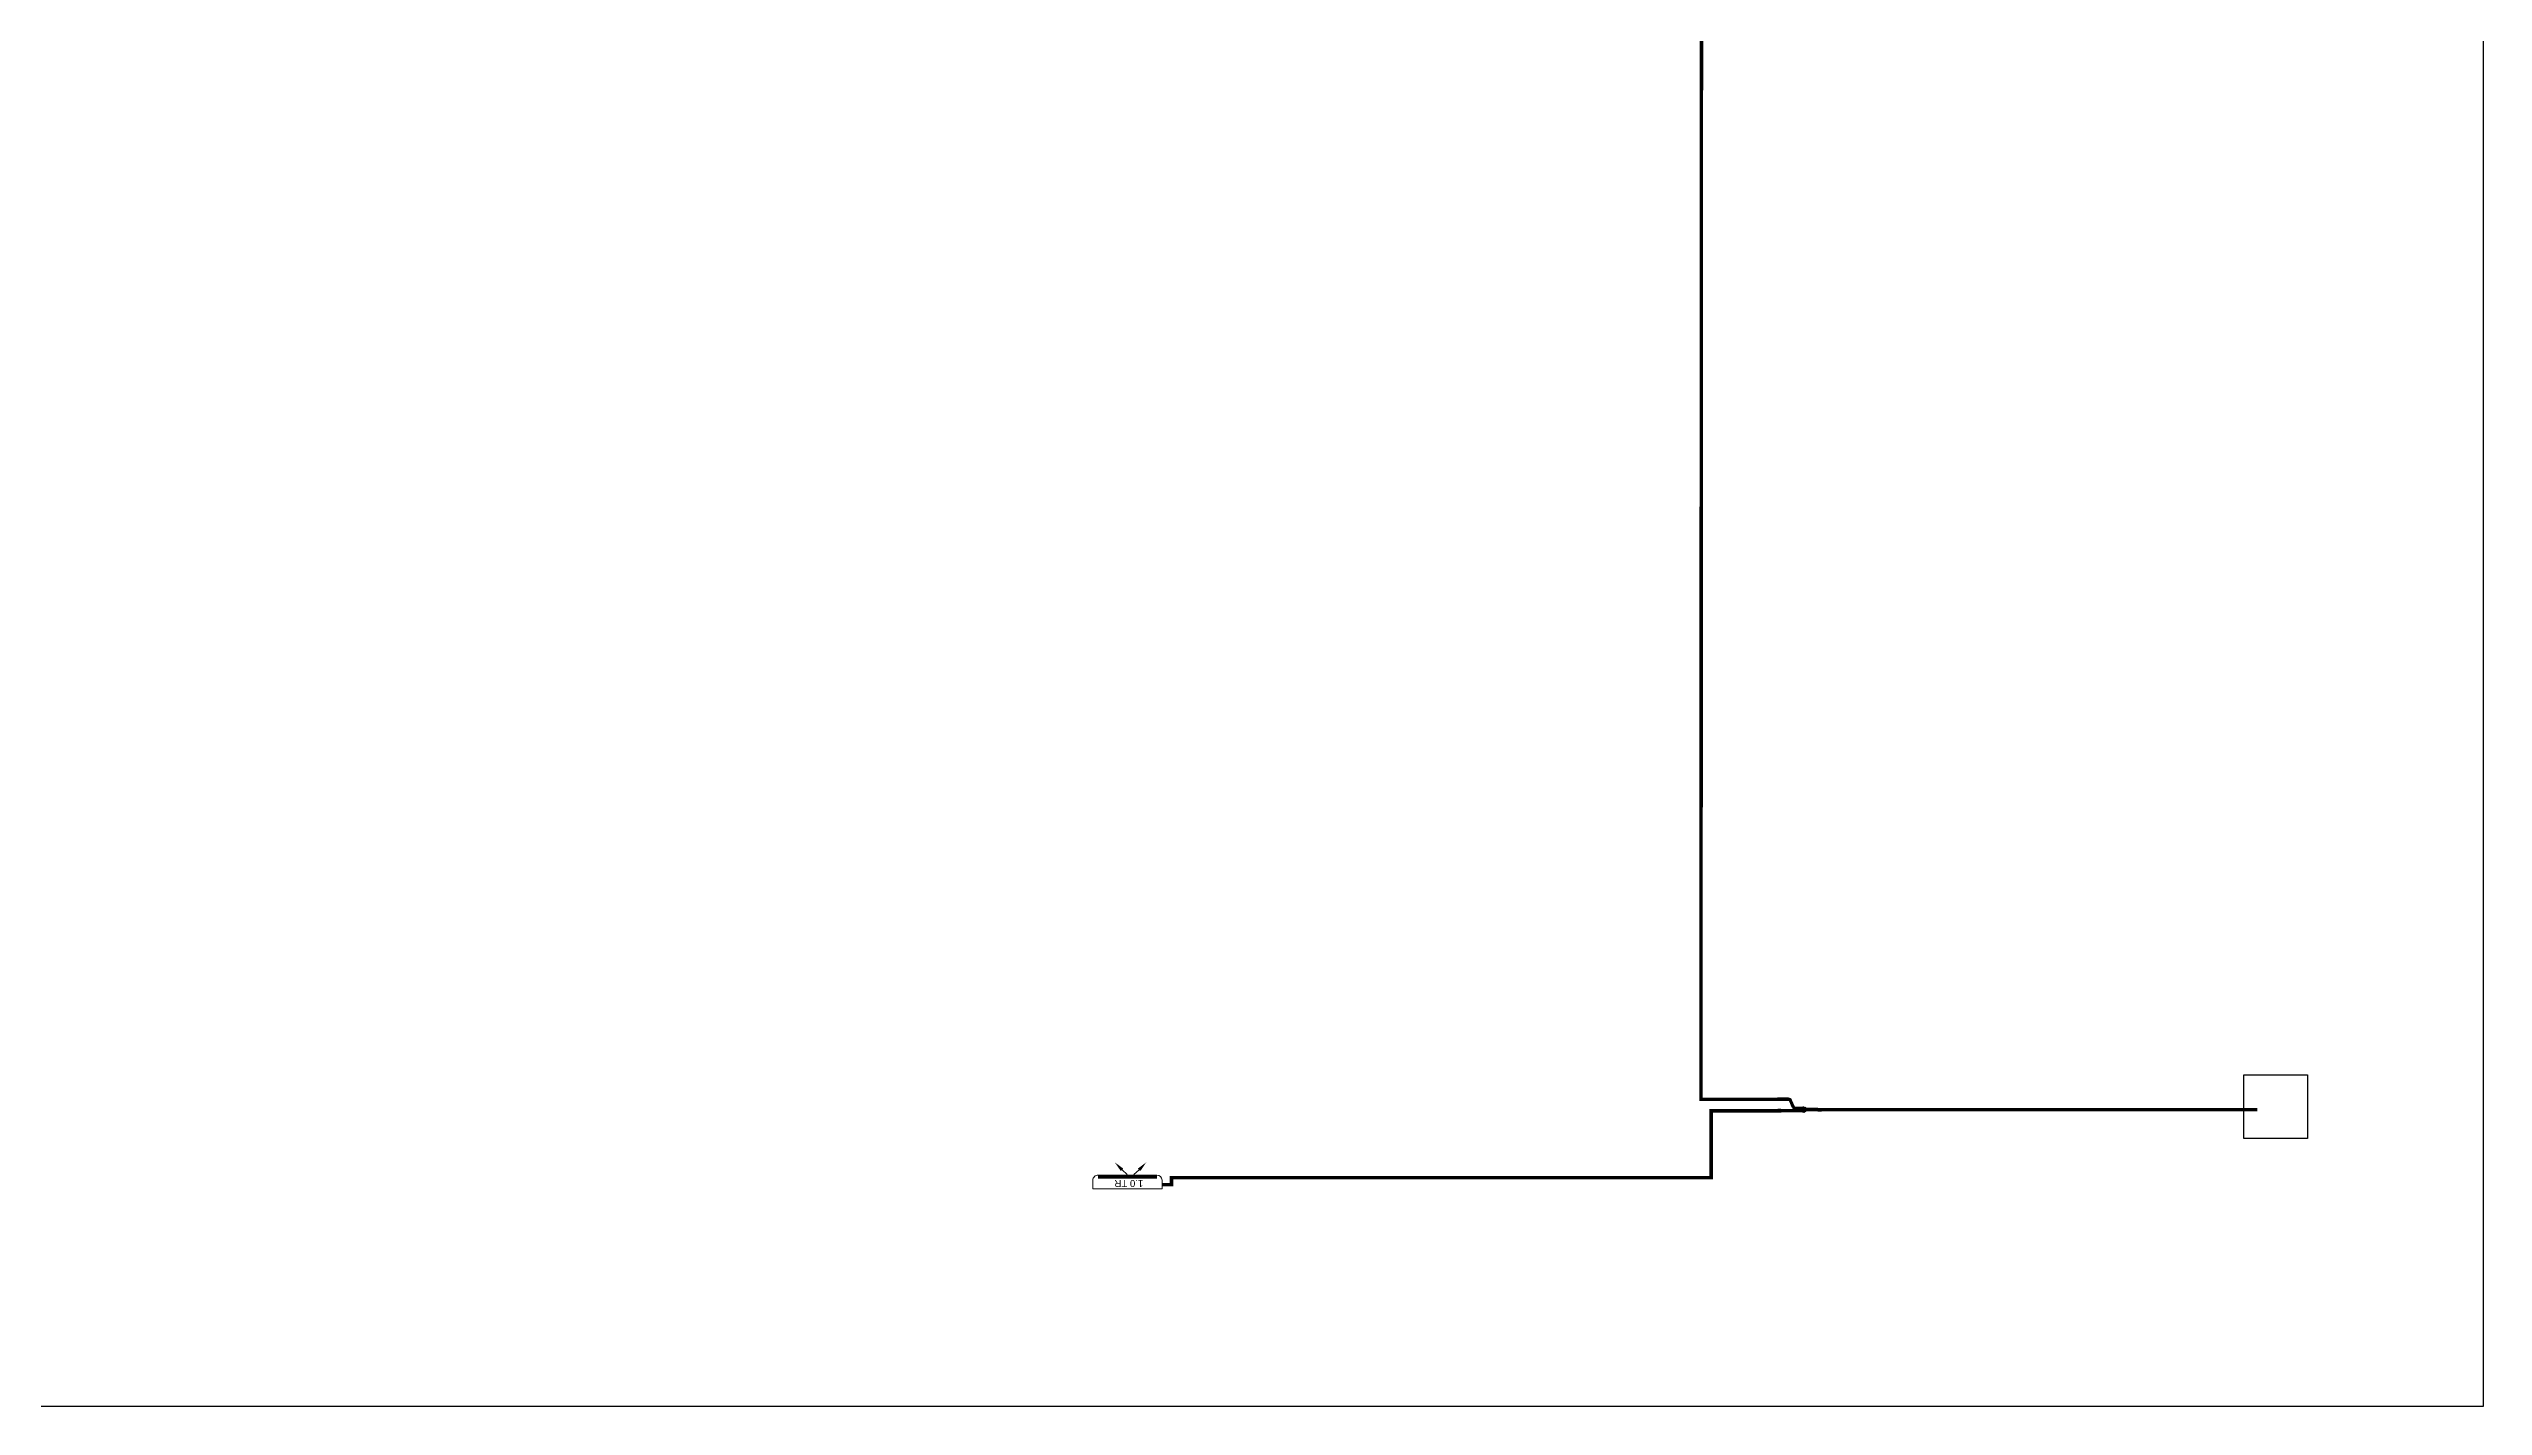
# Model space of a CAD drawing. Header units: millimetres. Extents: x -81374 to 485233, y -39075 to 157313.
# Drawn here: x 172139 to 207189, y -5948 to 13610 of the extents above; entities that cross this region are included whole.
import ezdxf

# ---------------------------------------------------------------- set-up
doc = ezdxf.new("R2010")
doc.units = ezdxf.units.MM
for name, color, linetype in [('M HVAC HIGH WALL UNIT', 3, 'Continuous'), ('M HVAC VRV REFNET', 3, 'Continuous'), ('M-HVAC SPIRAL DUCT', 150, 'Continuous'), ('M-HVAC VRV PIPE', 152, 'Continuous')]:
    doc.layers.add(name, color=color, linetype=linetype)
doc.layers.add('TAB', color=4, linetype='Continuous', lineweight=5)
doc.styles.get("Standard").update_dxf_attribs({"font": 'arial.ttf'})

# ---------------------------------------------------------------- blocks, each defined once
blk = doc.blocks.new('1.0')
at = {"layer": 'M HVAC HIGH WALL UNIT', "lineweight": 5}
for p, q in [((18091, 5697), (19086, 5697)), ((18091, 5697), (18091, 5572)), ((19086, 5697), (19086, 5572)), ((18166, 5497), (19012, 5497))]:
    blk.add_line(p, q, dxfattribs=at)
at = {"layer": 'M HVAC HIGH WALL UNIT', "color": 8, "lineweight": 5}
for p, q in [((18166, 5541), (19012, 5541)), ((18166, 5532), (19012, 5532)), ((18166, 5522), (19012, 5522)), ((18166, 5513), (19012, 5513)), ((18166, 5504), (19012, 5504))]:
    blk.add_line(p, q, dxfattribs=at)
at = {"layer": 'M HVAC HIGH WALL UNIT', "color": 7, "lineweight": 5}
for p, q in [((18421, 5421), (18495, 5487)), ((18667, 5421), (18594, 5487))]:
    blk.add_line(p, q, dxfattribs=at)
at = {"layer": 'M HVAC HIGH WALL UNIT', "lineweight": 5}
for centre, start, end in [((18166, 5572), 180, 270), ((19012, 5572), 270, 0)]:
    blk.add_arc(centre, 74.6, start, end, dxfattribs=at)
at = {"layer": 'M HVAC HIGH WALL UNIT', "color": 7, "lineweight": 5}
for points in [[(18439, 5404), (18403, 5439), (18318, 5314)], [(18649, 5404), (18685, 5439), (18771, 5314)]]:
    blk.add_solid(points, dxfattribs=at)
at = {"layer": 'M HVAC HIGH WALL UNIT', "color": 7}
blk.add_text('1.0 TR', height=99.5, dxfattribs=at).set_placement((18360, 5569))
blk = doc.blocks.new('logo')
at = {"layer": 'TAB', "color": 5, "linetype": 'Continuous'}
for p, q in [((87369, 2675), (87798, 3500)), ((89368, 5545), (89667, 6261)), ((90541, 1008), (90844, 1756)), ((92676, 3852), (93052, 4579))]:
    blk.add_line(p, q, dxfattribs=at)
at = {"layer": 'TAB', "color": 6, "linetype": 'Continuous'}
for p, q in [((88694, 4323), (88662, 4550)), ((88670, 3692), (88694, 4323)), ((88953, 3425), (89927, 3513)), ((88975, 3734), (89869, 3823)), ((90650, 3148), (90445, 2696)), ((90729, 2574), (90960, 3085)), ((90768, 3389), (91465, 4516)), ((90960, 3085), (91681, 3238)), ((91681, 3238), (91830, 2671)), ((91755, 4451), (92035, 3071)), ((92035, 3071), (92161, 2704))]:
    blk.add_line(p, q, dxfattribs=at)
at = {"layer": 'TAB', "color": 5, "linetype": 'Continuous'}
for centre, radius, start, end in [((89897, 3633), 2703, 200.7711868, 283.7907864), ((89897, 3633), 2653, 199.7990468, 284.5750261), ((89897, 3633), 2553, 197.6880705, 286.2627866), ((89897, 3633), 2453, 195.3140344, 288.1336099), ((89897, 3633), 2303, 191.1085637, 291.3655311), ((89897, 3633), 2103, 183.6424645, 296.77277), ((90293, 3273), 2653, 18.4153728, 107.8651195), ((90293, 3273), 2803, 21.3205727, 105.3439553), ((90293, 3273), 2903, 23.028427, 103.8490277), ((90293, 3273), 3003, 24.5854263, 102.4787541), ((90293, 3273), 3053, 25.3141359, 101.8351835)]:
    blk.add_arc(centre, radius, start, end, dxfattribs=at)
at = {"layer": 'TAB', "color": 5, "linetype": 'Continuous', "lineweight": 53}
blk.add_arc((90293, 3273), 2453, 13.6346473, 112.1421063, dxfattribs=at)
at = {"layer": 'TAB', "color": 6, "linetype": 'Continuous'}
for points in [[(89731, 2687), (89766, 2691), (89831, 2703), (89917, 2707), (89978, 2691), (90030, 2647), (90048, 2547), (90032, 2476), (90006, 2447), (89941, 2409), (89886, 2398), (89762, 2388), (89619, 2378), (89465, 2374), (89323, 2372), (89134, 2384), (89030, 2394), (88943, 2414), (88870, 2440), (88799, 2475), (88741, 2532), (88705, 2594), (88680, 2663), (88666, 2743), (88650, 2839), (88640, 2957), (88639, 3073), (88642, 3200), (88645, 3331), (88653, 3449), (88655, 3501), (88636, 3541), (88633, 3578), (88646, 3630), (88657, 3655), (88669, 3665), (88670, 3692)], [(89987, 4420), (90057, 4411), (90117, 4437), (90155, 4477), (90175, 4523), (90180, 4566), (90179, 4617), (90153, 4672), (90129, 4700), (90101, 4713), (90055, 4728), (89993, 4746), (89888, 4769), (89778, 4785), (89458, 4804), (89224, 4776), (89103, 4760), (88970, 4724), (88916, 4717), (88884, 4745), (88766, 4748), (88700, 4715), (88671, 4674), (88665, 4633), (88662, 4546)], [(88953, 3425), (88953, 3324), (88943, 3097), (88947, 2888)], [(88947, 2888), (88966, 2761), (88994, 2711), (89039, 2693), (89100, 2686), (89560, 2687), (89731, 2687)], [(89869, 3823), (89925, 3824), (89966, 3815), (90028, 3782), (90058, 3731), (90072, 3676), (90070, 3624), (90055, 3582), (90040, 3563), (90015, 3542), (89989, 3528), (89964, 3520), (89940, 3515), (89927, 3513)], [(90729, 2574), (90686, 2520), (90605, 2484), (90516, 2496), (90450, 2556), (90432, 2619), (90445, 2696)], [(91465, 4516), (91595, 4620), (91670, 4595), (91717, 4541), (91755, 4451)], [(91830, 2671), (91889, 2557), (91969, 2479), (92082, 2486), (92150, 2539), (92178, 2620), (92169, 2674), (92161, 2705)]]:
    blk.add_spline(points, degree=3, dxfattribs=at)
for points, knots in [([(88992, 4405), (88993, 4375), (88999, 4259), (88999, 4086), (88983, 3911), (88986, 3805), (88978, 3755), (88975, 3734)], [0, 0, 0, 0, 78.588582871, 349.020812658, 516.737990887, 605.733923597, 668.187659958, 668.187659958, 668.187659958, 668.187659958]), ([(88992, 4405), (89091, 4430), (89252, 4470), (89489, 4490), (89725, 4484), (89892, 4443), (89989, 4419)], [6.5327274, 6.5327274, 6.5327274, 6.5327274, 311.936938896, 503.532668483, 718.402975154, 1016.639130565, 1016.639130565, 1016.639130565, 1016.639130565]), ([(90650, 3148), (90643, 3163), (90616, 3214), (90625, 3315), (90704, 3368), (90750, 3383), (90768, 3389)], [0, 0, 0, 0, 50.493694638, 173.079558099, 260.213119816, 317.85517104, 317.85517104, 317.85517104, 317.85517104])]:
    blk.add_open_spline(points, degree=3, knots=knots, dxfattribs=at)
blk = doc.blocks.new('KJHH')
at = {"layer": 'M HVAC VRV REFNET', "ltscale": 1000}
h = blk.add_hatch(color=40, dxfattribs=at)
h.set_gradient(color1=(240, 221, 15), one_color=1, tint=1, name='CURVED')
h.paths.add_polyline_path([(12, 634), (-18, 634), (-20, 629), (15, 629)])
h = blk.add_hatch(color=40, dxfattribs=at)
h.set_gradient(color1=(240, 221, 15), one_color=1, tint=1, name='CYLINDER')
h.paths.add_polyline_path([(15, 629), (-20, 629), (-20, 582), (15, 582)])
h = blk.add_hatch(color=40, dxfattribs=at)
h.set_gradient(color1=(240, 221, 15), one_color=1, tint=1, name='INVHEMISPHERICAL')
h.paths.add_polyline_path([(15, 582), (-20, 582), (-18, 577), (12, 577)])
h = blk.add_hatch(color=40, dxfattribs=at)
h.set_gradient(color1=(240, 221, 15), one_color=1, tint=1, name='CYLINDER')
h.paths.add_polyline_path([(12, 577), (-18, 577), (-18, 274), (12, 274)])
h = blk.add_hatch(color=40, dxfattribs=at)
h.set_gradient(color1=(240, 221, 15), one_color=1, tint=1, name='CYLINDER')
h.paths.add_polyline_path([(47, 372), (17, 372), (17, 274), (47, 274)])
h.paths.add_polyline_path([(47, 274), (17, 274), (15, 269), (50, 269)])
h = blk.add_hatch(color=40, dxfattribs=at)
h.set_gradient(color1=(240, 221, 15), one_color=1, tint=1, name='INVSPHERICAL')
h.paths.add_polyline_path([(48, 417, 0.299125), (17, 372), (47, 372, -0.299125), (60, 390)])
h = blk.add_hatch(color=40, dxfattribs=at)
h.set_gradient(color1=(240, 221, 15), one_color=1, tint=1, name='SPHERICAL')
h.paths.add_polyline_path([(149, 429), (137, 456), (48, 417), (60, 390)])
h = blk.add_hatch(color=40, dxfattribs=at)
h.set_gradient(color1=(240, 221, 15), one_color=1, tint=1, name='SPHERICAL')
h.paths.add_polyline_path([(179, 475), (149, 475, -0.299125), (137, 456), (149, 429, 0.299125)])
h = blk.add_hatch(color=40, dxfattribs=at)
h.set_gradient(color1=(240, 221, 15), one_color=1, tint=1, name='HEMISPHERICAL')
h.paths.add_polyline_path([(179, 634), (149, 634), (147, 629), (182, 629)])
h = blk.add_hatch(color=40, dxfattribs=at)
h.set_gradient(color1=(240, 221, 15), one_color=1, tint=1, name='CYLINDER')
h.paths.add_polyline_path([(182, 629), (147, 629), (147, 582), (182, 582)])
h = blk.add_hatch(color=40, dxfattribs=at)
h.set_gradient(color1=(240, 221, 15), one_color=1, tint=1, name='INVCYLINDER')
h.paths.add_polyline_path([(182, 582), (147, 582), (149, 577), (179, 577)])
h = blk.add_hatch(color=40, dxfattribs=at)
h.set_gradient(color1=(240, 221, 15), one_color=1, tint=1, name='CYLINDER')
h.paths.add_polyline_path([(179, 577), (149, 577), (149, 475), (179, 475)])
h = blk.add_hatch(color=40, dxfattribs=at)
h.set_gradient(color1=(240, 221, 15), one_color=1, tint=1, name='INVCURVED')
h.paths.add_polyline_path([(15, 269), (-20, 269), (-20, 254), (15, 254)])
h.paths.add_polyline_path([(12, 274), (-18, 274), (-20, 269), (15, 269)])
h = blk.add_hatch(color=40, dxfattribs=at)
h.set_gradient(color1=(240, 221, 15), one_color=1, tint=1, name='INVCYLINDER')
edge = h.paths.add_edge_path()
edge.add_ellipse((21, 254), major_axis=(20.7, 20.7), ratio=1, start_angle=284.8438, end_angle=315)
edge.add_line((50, 254), (20, 254))
edge.add_line((20, 254), (-20, 254))
edge.add_ellipse((9, 254), major_axis=(-20.7, 20.7), ratio=1, start_angle=45, end_angle=75.1562)
edge.add_arc((15, 177), 69.1, 63.3132, 116.6868, ccw=False)
h = blk.add_hatch(color=40, dxfattribs=at)
h.set_gradient(color1=(240, 221, 15), one_color=1, tint=1, name='INVSPHERICAL')
h.paths.add_polyline_path([(46, 239, 0.23719), (-16, 239), (0, 216), (3, 216), (3, 216), (27, 216), (27, 216), (30, 216)])
h = blk.add_hatch(color=40, dxfattribs=at)
h.set_gradient(color1=(240, 221, 15), one_color=1, tint=1, name='CYLINDER')
h.paths.add_polyline_path([(33, 105), (-2, 105), (-2, 57), (33, 57)])
h.paths.add_polyline_path([(30, 216), (27, 216), (27, 216), (3, 216), (3, 216), (0, 216), (0, 110), (30, 110)])
h = blk.add_hatch(color=40, dxfattribs=at)
h.set_gradient(color1=(240, 221, 15), one_color=1, tint=1)
h.paths.add_polyline_path([(30, 110), (0, 110), (-2, 105), (33, 105)])
h = blk.add_hatch(color=40, dxfattribs=at)
h.set_gradient(color1=(240, 221, 15), one_color=1, tint=1)
h.paths.add_polyline_path([(33, 57), (-2, 57), (0, 52), (30, 52)])
h = blk.add_hatch(color=40, dxfattribs=at)
h.set_gradient(color1=(240, 221, 15), one_color=1, tint=1, name='CYLINDER')
h.paths.add_polyline_path([(30, 52), (0, 52), (0, 0, -0.134882), (30, 0)])
h = blk.add_hatch(color=40, dxfattribs=at)
h.set_gradient(color1=(240, 221, 15), one_color=1, tint=1, name='INVHEMISPHERICAL')
h.paths.add_polyline_path([(50, 269), (15, 269), (15, 254), (50, 254)])
at = {"layer": 'M HVAC VRV REFNET', "color": 230, "ltscale": 1000}
for p, q in [((-20, 629), (-18, 634)), ((-20, 582), (-20, 629)), ((-20, 629), (15, 629)), ((-20, 582), (15, 582)), ((-18, 577), (-20, 582)), ((-18, 634), (12, 634)), ((-18, 274), (-18, 577)), ((-18, 577), (12, 577)), ((-18, 577), (12, 577)), ((15, 629), (12, 634)), ((12, 577), (15, 582)), ((12, 274), (12, 577)), ((15, 582), (15, 629)), ((17, 274), (17, 372)), ((47, 372), (17, 372)), ((47, 274), (47, 372)), ((48, 417), (137, 456)), ((60, 390), (48, 417)), ((60, 390), (149, 429)), ((137, 456), (149, 429)), ((147, 629), (149, 634)), ((147, 582), (147, 629)), ((147, 629), (182, 629)), ((147, 582), (182, 582)), ((149, 577), (147, 582)), ((149, 634), (179, 634)), ((149, 475), (149, 577)), ((149, 577), (179, 577)), ((149, 577), (179, 577)), ((149, 475), (179, 475)), ((182, 629), (179, 634)), ((179, 577), (182, 582)), ((179, 475), (179, 577)), ((182, 582), (182, 629)), ((-20, 269), (-18, 274)), ((-20, 254), (-20, 269)), ((-20, 269), (15, 269)), ((50, 254), (-20, 254)), ((-20, 254), (10, 254)), ((-20, 254), (15, 254)), ((-18, 274), (12, 274)), ((-18, 274), (12, 274)), ((0, 216), (-16, 239)), ((-2, 105), (0, 110)), ((-2, 105), (33, 105)), ((-2, 57), (-2, 105)), ((-2, 57), (33, 57)), ((0, 52), (-2, 57)), ((0, 110), (0, 216)), ((0, 216), (30, 216)), ((0, 110), (30, 110)), ((0, 52), (30, 52)), ((0, 52), (0, 0)), ((30, 0), (0, 0)), ((3, 216), (27, 216)), ((15, 269), (12, 274)), ((15, 269), (17, 274)), ((15, 254), (15, 269)), ((15, 254), (15, 269)), ((15, 269), (50, 269)), ((17, 274), (47, 274)), ((17, 274), (47, 274)), ((20, 254), (50, 254)), ((30, 216), (46, 239)), ((30, 110), (30, 216)), ((33, 105), (30, 110)), ((30, 52), (33, 57)), ((30, 52), (30, 0)), ((33, 57), (33, 105)), ((50, 269), (47, 274)), ((50, 254), (50, 269))]:
    blk.add_line(p, q, dxfattribs=at)
for centre, radius, start, end in [((67, 372), 50, 113.3871, 180), ((67, 372), 20, 113.3871, 180), ((129, 475), 20, 293.3871, 0), ((129, 475), 50, 293.3871, 0), ((15, 177), 69.1, 63.3132, 116.6868), ((15, -55), 56.6, 74.6364, 105.3636)]:
    blk.add_arc(centre, radius, start, end, dxfattribs=at)
blk.add_ellipse((9, 254), major_axis=(-20.7, 20.7), ratio=1, start_param=0.785398, end_param=1.311724, dxfattribs=at)
at = {"layer": 'M HVAC VRV REFNET', "color": 230, "ltscale": 1000, "extrusion": (6.97564e-19, 1.00698e-16, -1)}
blk.add_ellipse((21, 254), major_axis=(20.7, 20.7), ratio=1, start_param=0.785398, end_param=1.311724, dxfattribs=at)
at = {"layer": 'M HVAC VRV REFNET', "color": 7, "xscale": 0.0029569244943559, "yscale": 0.0029569244943559, "zscale": 0.0029569244943559}
blk.add_blockref('logo', (-251, 70), dxfattribs=at)

msp = doc.modelspace()

# ---------------------------------------------------------------- linework, layer by layer
at = {"layer": 'M-HVAC SPIRAL DUCT', "linetype": 'Continuous'}
msp.add_lwpolyline([(137088.6, 33167.4), (207188.9, 33167.4), (207188.9, -5947.6), (137088.6, -5947.6)], close=True, dxfattribs=at)
at = {"layer": 'M-HVAC VRV PIPE', "color": 175, "linetype": 'Continuous', "true_color": 0x4036a1, "const_width": 50}
for points in [[(197025.2, -1525.2), (195925.8, -1525.2), (195934.6, 17409.7)], [(197025.2, -1691.1), (196072.1, -1691.1), (196072.1, -2653.6), (188304, -2653.6), (188304, -2753.7), (188167.1, -2753.7)], [(203937, -1674.5), (197578.4, -1675.4)]]:
    msp.add_lwpolyline(points, dxfattribs=at)
at = {"layer": 'M-HVAC VRV PIPE', "color": 6, "linetype": 'Continuous'}
msp.add_lwpolyline([(204656, -1172), (204656, -2087), (203741, -2087), (203741, -1172)], close=True, dxfattribs=at)

# ---------------------------------------------------------------- block references
at = {"layer": 'M HVAC HIGH WALL UNIT', "rotation": 179.9999999999981}
msp.add_blockref('1.0', (206258.2, 2881.1), dxfattribs=at)
at = {"layer": 'M HVAC VRV REFNET', "rotation": 90.00000000000007}
msp.add_blockref('KJHH', (197659.7, -1688.6), dxfattribs=at)

doc.saveas('drawing.dxf')
